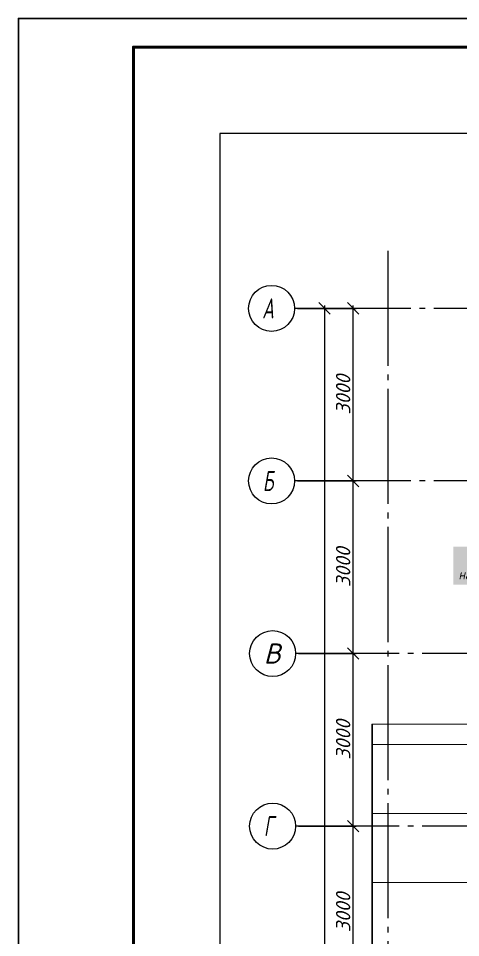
# Model space of a CAD drawing. Header units: millimetres. Extents: x 0 to 1286, y 0 to 420.
# Drawn here: x 0 to 76.9, y 260.2 to 420 of the extents above; entities that cross this region are included whole.
import ezdxf

# ---------------------------------------------------------------- set-up
doc = ezdxf.new("R2010")
doc.units = ezdxf.units.MM
doc.linetypes.add('ГОСТ 2.303 5', pattern=[24, 20, -1.5, 1, -1.5])
for name, color, linetype in [('Viewport2ForCustomObjects_0', 7, 'Continuous'), ('Рамка', 7, 'Continuous'), ('СПКБ-0000-000-АР#002$0$Оболочка - Крыша', 7, 'Continuous'), ('Строительные оси', 7, 'Continuous'), ('ЭО_РАБОЧЕЕ ОСВЕЩЕНИЕ', 7, 'Continuous')]:
    doc.layers.add(name, color=color, linetype=linetype)
for name, color, linetype, lineweight in [('СПКБ-0000-000-АР#002$0$Линии_Ном._пера__20', 1, 'Continuous', 20), ('СПКБ-0000-000-АР#002$0$Оболочка - Крыша_Ном._пера__20', 1, 'Continuous', 20), ('СПКБ-0000-000-АР#002$0$Оболочка - Крыша_Ном._пера__6', 5, 'Continuous', 9)]:
    doc.layers.add(name, color=color, linetype=linetype, lineweight=lineweight)
doc.styles.add('1.8', font='isocpeui.ttf', dxfattribs={"height": 1.8})
doc.styles.add('2.5', font='isocpeui.ttf')
doc.styles.add('CustomTextStyle77', font='isocpeui.ttf', dxfattribs={"width": 0.652013, "height": 3.5})
doc.styles.add('CustomTextStyle79', font='isocpeui.ttf', dxfattribs={"width": 0.652013, "height": 3.5})
doc.styles.add('CustomTextStyle80', font='isocpeui.ttf', dxfattribs={"width": 0.652013, "height": 3.5})
doc.styles.add('CustomTextStyle83', font='isocpeui.ttf', dxfattribs={"width": 0.987755, "height": 3.5})
doc.dimstyles.new('ISO-100', dxfattribs={"dimtxt": 2.5, "dimasz": 2, "dimexe": 0.5, "dimexo": 0.5, "dimgap": 0.5, "dimtad": 1, "dimdec": 0, "dimlfac": 100, "dimzin": 0, "dimdsep": 46, "dimtxsty": '2.5', "dimblk": 'OBLIQUE', "dimcen": 0, "dimdle": 0.5, "dimclrd": 3, "dimclre": 3, "dimadec": 0, "dimazin": 0, "dimtfac": 1, "dimtdec": 0, "dimtmove": 0, "dimatfit": 1, "dimfxl": 1, "dimtolj": 1, "dimtzin": 0, "dimlwd": -1, "dimarcsym": 0})

# ---------------------------------------------------------------- blocks, each defined once
blk = doc.blocks.new('_Oblique')
at = {"color": 0, "linetype": 'ByBlock', "lineweight": -2}
blk.add_line((-0.5, -0.5), (0.5, 0.5), dxfattribs=at)
blk = doc.blocks.new('*D695')
at = {"layer": 'Defpoints', "color": 0, "ltscale": 100, "transparency": 16777216}
for p in [(48.19, 279.59), (58.19, 279.59), (48.19, 249.59)]:
    blk.add_point(p, dxfattribs=at)
at = {"layer": 'Строительные оси', "color": 3, "ltscale": 100, "transparency": 16777216}
blk.add_line((58.19, 249.09), (58.19, 280.09), dxfattribs=at)
at = {"layer": 'Строительные оси', "color": 3, "lineweight": -2, "ltscale": 100, "transparency": 16777216}
for p, q in [((48.69, 279.59), (58.69, 279.59)), ((48.69, 249.59), (58.69, 249.59))]:
    blk.add_line(p, q, dxfattribs=at)
at = {"layer": 'Строительные оси', "color": 3, "ltscale": 100, "transparency": 16777216, "xscale": 2, "yscale": 2, "zscale": 2}
for p, rotation in [((58.19, 279.59), 90), ((58.19, 249.59), 270)]:
    blk.add_blockref('_Oblique', p, dxfattribs=dict(at, rotation=rotation))
at = {"layer": 'Строительные оси', "color": 0, "ltscale": 100, "transparency": 16777216, "insert": (56.44, 264.59), "char_height": 2.5, "attachment_point": 5, "rotation": 90, "style": '2.5'}
blk.add_mtext('\\A1;3000', dxfattribs=at)
blk = doc.blocks.new('*D696')
at = {"layer": 'Defpoints', "color": 0, "ltscale": 100, "transparency": 16777216}
for p in [(48.19, 309.59), (58.19, 309.59), (48.19, 279.59)]:
    blk.add_point(p, dxfattribs=at)
at = {"layer": 'Строительные оси', "color": 3, "ltscale": 100, "transparency": 16777216}
blk.add_line((58.19, 279.09), (58.19, 310.09), dxfattribs=at)
at = {"layer": 'Строительные оси', "color": 3, "lineweight": -2, "ltscale": 100, "transparency": 16777216}
for p, q in [((48.69, 309.59), (58.69, 309.59)), ((48.69, 279.59), (58.69, 279.59))]:
    blk.add_line(p, q, dxfattribs=at)
at = {"layer": 'Строительные оси', "color": 3, "ltscale": 100, "transparency": 16777216, "xscale": 2, "yscale": 2, "zscale": 2}
for p, rotation in [((58.19, 309.59), 90), ((58.19, 279.59), 270)]:
    blk.add_blockref('_Oblique', p, dxfattribs=dict(at, rotation=rotation))
at = {"layer": 'Строительные оси', "color": 0, "ltscale": 100, "transparency": 16777216, "insert": (56.44, 294.59), "char_height": 2.5, "attachment_point": 5, "rotation": 90, "style": '2.5'}
blk.add_mtext('\\A1;3000', dxfattribs=at)
blk = doc.blocks.new('*D697')
at = {"layer": 'Defpoints', "color": 0, "ltscale": 100, "transparency": 16777216}
for p in [(48, 339.59), (58.19, 339.59), (48.19, 309.59)]:
    blk.add_point(p, dxfattribs=at)
at = {"layer": 'Строительные оси', "color": 3, "lineweight": -2, "ltscale": 100, "transparency": 16777216}
for p, q in [((48.5, 339.59), (58.69, 339.59)), ((48.69, 309.59), (58.69, 309.59))]:
    blk.add_line(p, q, dxfattribs=at)
at = {"layer": 'Строительные оси', "color": 3, "ltscale": 100, "transparency": 16777216}
blk.add_line((58.19, 309.09), (58.19, 340.09), dxfattribs=at)
at = {"layer": 'Строительные оси', "color": 3, "ltscale": 100, "transparency": 16777216, "xscale": 2, "yscale": 2, "zscale": 2}
for p, rotation in [((58.19, 339.59), 90), ((58.19, 309.59), 270)]:
    blk.add_blockref('_Oblique', p, dxfattribs=dict(at, rotation=rotation))
at = {"layer": 'Строительные оси', "color": 0, "ltscale": 100, "transparency": 16777216, "insert": (56.44, 324.59), "char_height": 2.5, "attachment_point": 5, "rotation": 90, "style": '2.5'}
blk.add_mtext('\\A1;3000', dxfattribs=at)
blk = doc.blocks.new('*D698')
at = {"layer": 'Defpoints', "color": 0, "ltscale": 100, "transparency": 16777216}
for p in [(48, 369.59), (58.19, 369.59), (48, 339.59)]:
    blk.add_point(p, dxfattribs=at)
at = {"layer": 'Строительные оси', "color": 3, "lineweight": -2, "ltscale": 100, "transparency": 16777216}
for p, q in [((48.5, 369.59), (58.69, 369.59)), ((48.5, 339.59), (58.69, 339.59))]:
    blk.add_line(p, q, dxfattribs=at)
at = {"layer": 'Строительные оси', "color": 3, "ltscale": 100, "transparency": 16777216}
blk.add_line((58.19, 339.09), (58.19, 370.09), dxfattribs=at)
at = {"layer": 'Строительные оси', "color": 3, "ltscale": 100, "transparency": 16777216, "xscale": 2, "yscale": 2, "zscale": 2}
for p, rotation in [((58.19, 369.59), 90), ((58.19, 339.59), 270)]:
    blk.add_blockref('_Oblique', p, dxfattribs=dict(at, rotation=rotation))
at = {"layer": 'Строительные оси', "color": 0, "ltscale": 100, "transparency": 16777216, "insert": (56.44, 354.59), "char_height": 2.5, "attachment_point": 5, "rotation": 90, "style": '2.5'}
blk.add_mtext('\\A1;3000', dxfattribs=at)
blk = doc.blocks.new('*D699')
at = {"layer": 'Defpoints', "color": 0, "ltscale": 100, "transparency": 16777216}
for p in [(48, 369.59), (48.19, 99.59), (53.19, 99.59)]:
    blk.add_point(p, dxfattribs=at)
at = {"layer": 'Строительные оси', "color": 3, "lineweight": -2, "ltscale": 100, "transparency": 16777216}
for p, q in [((48.5, 369.59), (53.69, 369.59)), ((48.69, 99.59), (53.69, 99.59))]:
    blk.add_line(p, q, dxfattribs=at)
at = {"layer": 'Строительные оси', "color": 3, "ltscale": 100, "transparency": 16777216}
blk.add_line((53.19, 370.09), (53.19, 99.09), dxfattribs=at)
at = {"layer": 'Строительные оси', "color": 3, "ltscale": 100, "transparency": 16777216, "xscale": 2, "yscale": 2, "zscale": 2}
for p, rotation in [((53.19, 369.59), 90), ((53.19, 99.59), 270)]:
    blk.add_blockref('_Oblique', p, dxfattribs=dict(at, rotation=rotation))
at = {"layer": 'Строительные оси', "color": 0, "ltscale": 100, "transparency": 16777216, "insert": (51.42, 234.59), "char_height": 2.5, "attachment_point": 5, "rotation": 90, "style": '2.5'}
blk.add_mtext('\\A1;27000', dxfattribs=at)
blk = doc.blocks.new('*E728')
at = {"layer": 'Строительные оси', "color": 3, "linetype": 'ГОСТ 2.303 5', "lineweight": 25}
for p, q in [((-273.57, 258.86), (-273.57, -45.14)), ((-283.76, 248.86), (-289.76, 248.86)), ((186.43, 248.86), (-283.76, 248.86)), ((-283.76, 218.86), (-289.76, 218.86)), ((186.43, 218.86), (-283.76, 218.86)), ((-283.57, 188.86), (-289.57, 188.86)), ((280.43, 188.86), (-283.57, 188.86)), ((-283.57, 158.86), (-289.57, 158.86)), ((280.43, 158.86), (-283.57, 158.86))]:
    blk.add_line(p, q, dxfattribs=at)
at = {"layer": 'Строительные оси', "color": 3, "linetype": 'Continuous', "lineweight": 25}
for centre in [(-293.76, 248.86), (-293.76, 218.86), (-293.57, 188.86), (-293.57, 158.86)]:
    blk.add_circle(centre, 4, dxfattribs=at)
at = {"layer": 'Строительные оси', "linetype": 'Continuous', "lineweight": 25}
for s, style, width, p in [('А', 'CustomTextStyle80', 0.652013, (-295.39, 247.11)), ('Б', 'CustomTextStyle79', 0.652013, (-295.28, 217.11)), ('В', 'CustomTextStyle83', 0.987755, (-295.11, 187.11)), ('Г', 'CustomTextStyle77', 0.652013, (-295.1, 157.11))]:
    blk.add_text(s, height=3.5, dxfattribs=dict(at, style=style, width=width)).set_placement(p)
blk = doc.blocks.new('СПКБ-0000-000-АР#002$0$Крыша_1', base_point=(-27632, 17661))
at = {"layer": 'СПКБ-0000-000-АР#002$0$Оболочка - Крыша_Ном._пера__20', "linetype": 'Continuous', "lineweight": 20}
h = blk.add_hatch(dxfattribs=at)
h.set_pattern_fill('ПАНЕЛЬ_СЭНДВИЧ_ГОРИЗ', color=1, style=0, pattern_type=2)
h.set_pattern_definition([(0, (-26051.3, 11377.8), (0, 1200), [])])
h.paths.add_polyline_path([(-27632, 17661), (-27632, 5095), (-24557, 5095), (-24557, 17661)])
at = {"layer": 'СПКБ-0000-000-АР#002$0$Оболочка - Крыша_Ном._пера__6', "color": 5, "linetype": 'Continuous', "lineweight": 9, "flags": 128}
blk.add_lwpolyline([(-27632, 17661), (-27632, 5095), (-24557, 5095), (-24557, 17661)], close=True, dxfattribs=at)
blk = doc.blocks.new('*E727')
at = {"layer": 'СПКБ-0000-000-АР#002$0$Линии_Ном._пера__20', "color": 1, "linetype": 'Continuous', "lineweight": 20}
for q in [(0.11, 99.61), (31.61, 225.26)]:
    blk.add_line((0.11, 225.26), q, dxfattribs=at)
at = {"layer": 'СПКБ-0000-000-АР#002$0$Оболочка - Крыша', "color": 5, "linetype": 'Continuous', "lineweight": 9, "xscale": 0.01, "yscale": 0.01, "zscale": 0.01}
blk.add_blockref('СПКБ-0000-000-АР#002$0$Крыша_1', (0, 225.26), dxfattribs=at)

msp = doc.modelspace()

# ---------------------------------------------------------------- linework, layer by layer
at = {"layer": 'Defpoints', "linetype": 'Continuous'}
msp.add_lwpolyline([(35, 56.586), (637.188, 56.586), (637.188, 400), (35, 400)], close=True, dxfattribs=at)
at = {"layer": 'Рамка', "lineweight": 30}
msp.add_lwpolyline([(891, 0), (0, 0), (0, 420), (891, 420)], close=True, dxfattribs=at)
at = {"layer": 'Рамка', "lineweight": 50}
msp.add_lwpolyline([(886, 5), (886, 415), (20, 415), (20, 5)], close=True, dxfattribs=at)

# ---------------------------------------------------------------- block references
msp.add_blockref('*E727', (61.438, 72.071))
at = {"layer": 'Viewport2ForCustomObjects_0'}
msp.add_blockref('*E728', (337.756, 120.729), dxfattribs=at)

# ---------------------------------------------------------------- texts
at = {"layer": 'ЭО_РАБОЧЕЕ ОСВЕЩЕНИЕ', "insert": (89.567, 327.28), "char_height": 1.8, "attachment_point": 3, "style": '1.8', "bg_fill": 1, "box_fill_scale": 1.5, "bg_fill_color": 7, "bg_fill_true_color": 16777215, "bg_fill_transparency": 0}
msp.add_mtext('{\\W0.8;с отм. 0.000\\Pна отм. +7.800}', dxfattribs=at)

# ---------------------------------------------------------------- dimensions: what is measured, and where the dimension line sits
at = {"layer": 'Строительные оси', "ltscale": 100}
for base, p1, p2, picture, middle in [((58.188, 369.586), (48, 339.586), (48, 369.586), '*D698', (56.438, 354.586)), ((53.188, 99.586), (48, 369.586), (48.188, 99.586), '*D699', (51.421, 234.586)), ((58.188, 339.586), (48.188, 309.586), (48, 339.586), '*D697', (56.438, 324.586)), ((58.188, 309.586), (48.188, 279.586), (48.188, 309.586), '*D696', (56.438, 294.586)), ((58.188, 279.586), (48.188, 249.586), (48.188, 279.586), '*D695', (56.438, 264.586))]:
    dim = msp.add_linear_dim(base=base, p1=p1, p2=p2, angle=90, dimstyle='ISO-100', override={"dimscale": 1, "dimlfac": 100}, dxfattribs=at)
    dim.commit()
    dim.dimension.update_dxf_attribs({"geometry": picture, "text_midpoint": middle})

doc.saveas('drawing.dxf')
